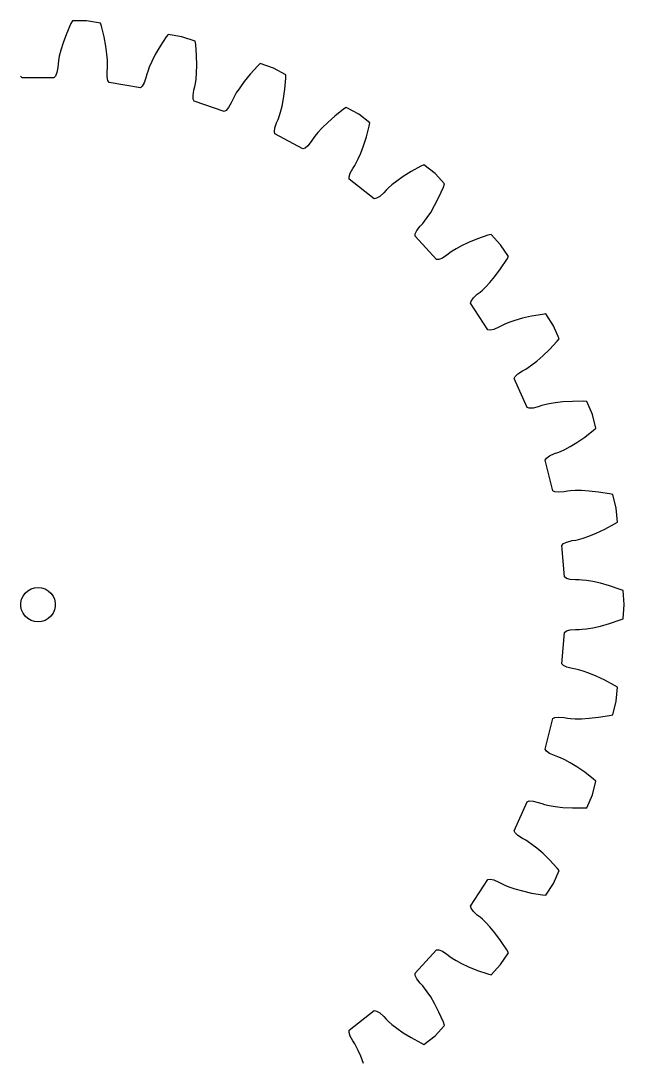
# Model space of a CAD drawing. Extents: x 0 to 209, y 0 to 203.
# Drawn here: x 102.9 to 155.3, y 112.8 to 203 of the extents above; entities that cross this region are included whole.
import ezdxf

# ---------------------------------------------------------------- set-up
doc = ezdxf.new("R2010")
doc.units = 0

msp = doc.modelspace()

# ---------------------------------------------------------------- linework, layer by layer
for p, q in [((107.339, 203.023), (107.212, 202.769)), ((108.565, 203.023), (107.339, 203.023)), ((109.774, 202.821), (108.565, 203.023)), ((107.212, 202.769), (106.826, 201.882)), ((109.858, 202.55), (109.774, 202.821)), ((110.093, 201.611), (109.858, 202.55)), ((106.826, 201.882), (106.539, 201.109)), ((110.249, 200.802), (110.093, 201.611)), ((115.485, 201.611), (114.959, 200.799)), ((115.653, 201.84), (115.485, 201.611)), ((116.862, 201.638), (115.653, 201.84)), ((118.021, 201.24), (116.862, 201.638)), ((118.059, 200.959), (118.021, 201.24)), ((106.337, 200.457), (106.206, 199.934)), ((106.539, 201.109), (106.337, 200.457)), ((110.34, 200.126), (110.249, 200.802)), ((114.959, 200.799), (114.548, 200.084)), ((118.136, 199.995), (118.059, 200.959)), ((106.131, 199.544), (106.096, 199.292)), ((106.206, 199.934), (106.131, 199.544)), ((110.384, 199.588), (110.34, 200.126)), ((110.393, 199.191), (110.384, 199.588)), ((114.242, 199.475), (114.026, 198.98)), ((114.548, 200.084), (114.242, 199.475)), ((118.157, 199.17), (118.136, 199.995)), ((105.991, 198.514), (105.873, 198.207)), ((106.071, 198.972), (105.991, 198.514)), ((106.096, 199.292), (106.071, 198.972)), ((110.358, 198.617), (110.386, 198.937)), ((110.362, 198.151), (110.358, 198.617)), ((110.386, 198.937), (110.393, 199.191)), ((113.888, 198.608), (113.813, 198.365)), ((114.026, 198.98), (113.888, 198.608)), ((118.09, 197.951), (118.136, 198.488)), ((118.136, 198.488), (118.157, 199.17)), ((123.455, 199.106), (122.802, 198.393)), ((123.658, 199.305), (123.455, 199.106)), ((124.817, 198.907), (123.658, 199.305)), ((125.895, 198.324), (124.817, 198.907)), ((102.983, 198.054), (102.845, 198.207)), ((105.735, 198.054), (102.983, 198.054)), ((105.873, 198.207), (105.735, 198.054)), ((110.427, 197.829), (110.362, 198.151)), ((110.538, 197.655), (110.427, 197.829)), ((113.252, 197.203), (110.538, 197.655)), ((113.58, 197.614), (113.414, 197.331)), ((113.735, 198.054), (113.58, 197.614)), ((113.813, 198.365), (113.735, 198.054)), ((117.985, 197.308), (118.035, 197.558)), ((118.035, 197.558), (118.09, 197.951)), ((122.28, 197.755), (121.877, 197.204)), ((122.802, 198.393), (122.28, 197.755)), ((125.804, 197.076), (125.887, 198.04)), ((125.887, 198.04), (125.895, 198.324)), ((113.414, 197.331), (113.252, 197.203)), ((117.832, 196.538), (117.905, 196.997)), ((117.905, 196.997), (117.985, 197.308)), ((121.583, 196.752), (121.386, 196.407)), ((121.877, 197.204), (121.583, 196.752)), ((125.689, 196.26), (125.804, 197.076)), ((117.844, 196.209), (117.832, 196.538)), ((117.925, 196.019), (117.844, 196.209)), ((120.527, 195.126), (117.925, 196.019)), ((121.143, 195.886), (120.918, 195.478)), ((121.271, 196.18), (121.143, 195.886)), ((121.386, 196.407), (121.271, 196.18)), ((125.556, 195.59), (125.689, 196.26)), ((120.708, 195.226), (120.527, 195.126)), ((120.918, 195.478), (120.708, 195.226)), ((125.303, 194.689), (125.422, 195.068)), ((125.422, 195.068), (125.556, 195.59)), ((130.904, 195.324), (130.143, 194.728)), ((131.137, 195.487), (130.904, 195.324)), ((132.215, 194.903), (131.137, 195.487)), ((133.182, 194.151), (132.215, 194.903)), ((124.935, 193.716), (125.083, 194.158)), ((125.083, 194.158), (125.213, 194.451)), ((125.213, 194.451), (125.303, 194.689)), ((129.522, 194.185), (129.035, 193.708)), ((130.143, 194.728), (129.522, 194.185)), ((133.127, 193.872), (133.182, 194.151)), ((124.893, 193.39), (124.935, 193.716)), ((124.941, 193.19), (124.893, 193.39)), ((127.361, 191.88), (124.941, 193.19)), ((128.419, 193.003), (128.269, 192.798)), ((128.67, 193.31), (128.419, 193.003)), ((129.035, 193.708), (128.67, 193.31)), ((132.887, 192.935), (133.127, 193.872)), ((127.805, 192.163), (127.556, 191.949)), ((128.094, 192.528), (127.805, 192.163)), ((128.269, 192.798), (128.094, 192.528)), ((132.398, 191.511), (132.639, 192.149)), ((132.639, 192.149), (132.887, 192.935)), ((127.556, 191.949), (127.361, 191.88)), ((132.18, 191.017), (132.398, 191.511)), ((131.695, 190.175), (131.872, 190.444)), ((131.872, 190.444), (132, 190.664)), ((132, 190.664), (132.18, 191.017)), ((137.629, 190.368), (136.78, 189.905)), ((137.886, 190.49), (137.629, 190.368)), ((138.853, 189.737), (137.886, 190.49)), ((131.381, 189.45), (131.477, 189.764)), ((131.396, 189.244), (131.381, 189.45)), ((131.477, 189.764), (131.695, 190.175)), ((136.079, 189.472), (135.519, 189.081)), ((136.78, 189.905), (136.079, 189.472)), ((139.683, 188.835), (138.853, 189.737)), ((133.568, 187.554), (131.396, 189.244)), ((134.796, 188.487), (134.614, 188.31)), ((135.094, 188.749), (134.796, 188.487)), ((135.519, 189.081), (135.094, 188.749)), ((139.192, 187.685), (139.583, 188.57)), ((139.583, 188.57), (139.683, 188.835)), ((133.771, 187.59), (133.568, 187.554)), ((134.052, 187.76), (133.771, 187.59)), ((134.397, 188.073), (134.052, 187.76)), ((134.614, 188.31), (134.397, 188.073)), ((138.817, 186.95), (139.192, 187.685)), ((138.475, 186.36), (138.817, 186.95)), ((137.942, 185.59), (138.178, 185.91)), ((138.178, 185.91), (138.475, 186.36)), ((137.279, 184.789), (137.562, 185.159)), ((137.562, 185.159), (137.78, 185.395)), ((137.78, 185.395), (137.942, 185.59)), ((137.114, 184.289), (137.133, 184.495)), ((138.977, 182.265), (137.114, 184.289)), ((137.133, 184.495), (137.279, 184.789)), ((142.533, 184.056), (141.77, 183.743)), ((143.447, 184.372), (142.533, 184.056)), ((143.72, 184.45), (143.447, 184.372)), ((144.55, 183.548), (143.72, 184.45)), ((140.68, 183.192), (140.342, 182.984)), ((141.153, 183.45), (140.68, 183.192)), ((141.77, 183.743), (141.153, 183.45)), ((145.22, 182.523), (144.55, 183.548)), ((139.184, 182.267), (138.977, 182.265)), ((139.489, 182.389), (139.184, 182.267)), ((139.881, 182.64), (139.489, 182.389)), ((140.134, 182.838), (139.881, 182.64)), ((140.342, 182.984), (140.134, 182.838)), ((144.546, 181.469), (145.078, 182.277)), ((145.078, 182.277), (145.22, 182.523)), ((144.056, 180.806), (144.546, 181.469)), ((143.621, 180.28), (144.056, 180.806)), ((142.777, 179.442), (142.969, 179.608)), ((142.969, 179.608), (143.255, 179.884)), ((143.255, 179.884), (143.621, 180.28)), ((141.938, 178.462), (141.99, 178.661)), ((141.99, 178.661), (142.183, 178.927)), ((142.183, 178.927), (142.523, 179.245)), ((142.523, 179.245), (142.777, 179.442)), ((143.443, 176.158), (141.938, 178.462)), ((145.275, 176.792), (144.907, 176.642)), ((145.784, 176.969), (145.275, 176.792)), ((146.44, 177.156), (145.784, 176.969)), ((147.244, 177.339), (146.44, 177.156)), ((148.198, 177.501), (147.244, 177.339)), ((148.48, 177.533), (148.198, 177.501)), ((149.15, 176.507), (148.48, 177.533)), ((143.646, 176.126), (143.443, 176.158)), ((143.968, 176.196), (143.646, 176.126)), ((144.395, 176.379), (143.968, 176.196)), ((144.678, 176.533), (144.395, 176.379)), ((144.907, 176.642), (144.678, 176.533)), ((149.643, 175.384), (149.15, 176.507)), ((148.805, 174.456), (149.462, 175.166)), ((149.462, 175.166), (149.643, 175.384)), ((148.212, 173.882), (148.805, 174.456)), ((147.27, 173.106), (147.696, 173.436)), ((147.696, 173.436), (148.212, 173.882)), ((145.821, 172.107), (146.055, 172.338)), ((146.055, 172.338), (146.443, 172.596)), ((146.443, 172.596), (146.726, 172.748)), ((146.726, 172.748), (146.943, 172.88)), ((146.943, 172.88), (147.27, 173.106)), ((145.737, 171.919), (145.821, 172.107)), ((146.842, 169.399), (145.737, 171.919)), ((148.122, 169.566), (147.818, 169.461)), ((148.366, 169.636), (148.122, 169.566)), ((148.753, 169.724), (148.366, 169.636)), ((149.285, 169.814), (148.753, 169.724)), ((149.963, 169.891), (149.285, 169.814)), ((150.786, 169.938), (149.963, 169.891)), ((151.754, 169.941), (150.786, 169.938)), ((152.037, 169.926), (151.754, 169.941)), ((152.529, 168.804), (152.037, 169.926)), ((147.038, 169.334), (146.842, 169.399)), ((147.366, 169.35), (147.038, 169.334)), ((147.818, 169.461), (147.366, 169.35)), ((152.83, 167.616), (152.529, 168.804)), ((151.851, 166.838), (152.616, 167.43)), ((152.616, 167.43), (152.83, 167.616)), ((150.114, 165.759), (150.59, 166.014)), ((150.59, 166.014), (151.172, 166.37)), ((151.172, 166.37), (151.851, 166.838)), ((148.522, 165.012), (148.79, 165.201)), ((148.79, 165.201), (149.215, 165.392)), ((149.215, 165.392), (149.519, 165.495)), ((149.519, 165.495), (149.755, 165.59)), ((149.755, 165.59), (150.114, 165.759)), ((148.407, 164.84), (148.522, 165.012)), ((149.082, 162.173), (148.407, 164.84)), ((149.265, 162.077), (149.082, 162.173)), ((149.591, 162.038), (149.265, 162.077)), ((150.056, 162.073), (149.591, 162.038)), ((150.372, 162.127), (150.056, 162.073)), ((150.625, 162.156), (150.372, 162.127)), ((151.021, 162.178), (150.625, 162.156)), ((151.561, 162.18), (151.021, 162.178)), ((152.242, 162.144), (151.561, 162.18)), ((153.062, 162.056), (152.242, 162.144)), ((154.016, 161.899), (153.062, 162.056)), ((154.293, 161.838), (154.016, 161.899)), ((154.594, 160.65), (154.293, 161.838)), ((154.695, 159.428), (154.594, 160.65)), ((152.854, 158.472), (153.601, 158.822)), ((153.601, 158.822), (154.453, 159.28)), ((154.453, 159.28), (154.695, 159.428)), ((150.313, 157.712), (150.764, 157.83)), ((150.764, 157.83), (151.081, 157.882)), ((151.081, 157.882), (151.329, 157.937)), ((151.329, 157.937), (151.711, 158.043)), ((151.711, 158.043), (152.222, 158.217)), ((152.222, 158.217), (152.854, 158.472)), ((149.876, 157.419), (150.017, 157.569)), ((150.103, 154.677), (149.876, 157.419)), ((150.017, 157.569), (150.313, 157.712)), ((150.267, 154.552), (150.103, 154.677)), ((150.583, 154.46), (150.267, 154.552)), ((151.046, 154.418), (150.583, 154.46)), ((151.367, 154.419), (151.046, 154.418)), ((151.621, 154.406), (151.367, 154.419)), ((152.016, 154.363), (151.621, 154.406)), ((152.548, 154.276), (152.016, 154.363)), ((153.214, 154.128), (152.548, 154.276)), ((103.244, 153.271), (103.477, 153.48)), ((103.477, 153.48), (103.749, 153.637)), ((103.749, 153.637), (104.047, 153.734)), ((104.047, 153.734), (104.359, 153.767)), ((104.359, 153.767), (104.671, 153.734)), ((104.671, 153.734), (104.969, 153.637)), ((104.969, 153.637), (105.241, 153.48)), ((105.241, 153.48), (105.474, 153.271)), ((154.009, 153.906), (153.214, 154.128)), ((154.924, 153.594), (154.009, 153.906)), ((155.188, 153.488), (154.924, 153.594)), ((155.289, 152.267), (155.188, 153.488)), ((102.867, 152.424), (102.933, 152.73)), ((102.867, 152.11), (102.867, 152.424)), ((102.933, 152.73), (103.06, 153.017)), ((103.06, 153.017), (103.244, 153.271)), ((105.474, 153.271), (105.658, 153.017)), ((105.658, 153.017), (105.786, 152.73)), ((105.786, 152.73), (105.851, 152.424)), ((105.851, 152.424), (105.851, 152.11)), ((102.933, 151.803), (102.867, 152.11)), ((103.06, 151.517), (102.933, 151.803)), ((103.244, 151.263), (103.06, 151.517)), ((105.658, 151.517), (105.474, 151.263)), ((105.786, 151.803), (105.658, 151.517)), ((105.851, 152.11), (105.786, 151.803)), ((155.188, 151.046), (155.289, 152.267)), ((103.477, 151.053), (103.244, 151.263)), ((103.749, 150.897), (103.477, 151.053)), ((104.047, 150.8), (103.749, 150.897)), ((104.359, 150.767), (104.047, 150.8)), ((104.671, 150.8), (104.359, 150.767)), ((104.969, 150.897), (104.671, 150.8)), ((105.241, 151.053), (104.969, 150.897)), ((105.474, 151.263), (105.241, 151.053)), ((153.214, 150.406), (154.009, 150.628)), ((154.009, 150.628), (154.924, 150.94)), ((154.924, 150.94), (155.188, 151.046)), ((149.876, 147.115), (150.103, 149.857)), ((150.103, 149.857), (150.267, 149.982)), ((150.267, 149.982), (150.583, 150.074)), ((150.583, 150.074), (151.046, 150.116)), ((151.046, 150.116), (151.367, 150.115)), ((151.367, 150.115), (151.621, 150.128)), ((151.621, 150.128), (152.016, 150.171)), ((152.016, 150.171), (152.548, 150.258)), ((152.548, 150.258), (153.214, 150.406)), ((150.017, 146.964), (149.876, 147.115)), ((150.313, 146.822), (150.017, 146.964)), ((150.764, 146.704), (150.313, 146.822)), ((151.081, 146.652), (150.764, 146.704)), ((151.329, 146.597), (151.081, 146.652)), ((151.711, 146.49), (151.329, 146.597)), ((152.222, 146.316), (151.711, 146.49)), ((152.854, 146.062), (152.222, 146.316)), ((153.601, 145.712), (152.854, 146.062)), ((154.453, 145.253), (153.601, 145.712)), ((154.695, 145.105), (154.453, 145.253)), ((154.594, 143.884), (154.695, 145.105)), ((154.293, 142.696), (154.594, 143.884)), ((149.265, 142.457), (149.591, 142.495)), ((149.591, 142.495), (150.056, 142.461)), ((153.062, 142.478), (154.016, 142.635)), ((154.016, 142.635), (154.293, 142.696)), ((148.407, 139.693), (149.082, 142.361)), ((149.082, 142.361), (149.265, 142.457)), ((150.056, 142.461), (150.372, 142.407)), ((150.372, 142.407), (150.625, 142.378)), ((150.625, 142.378), (151.021, 142.355)), ((151.021, 142.355), (151.561, 142.354)), ((151.561, 142.354), (152.242, 142.39)), ((152.242, 142.39), (153.062, 142.478)), ((148.522, 139.522), (148.407, 139.693)), ((148.79, 139.332), (148.522, 139.522)), ((149.215, 139.142), (148.79, 139.332)), ((149.519, 139.039), (149.215, 139.142)), ((149.755, 138.944), (149.519, 139.039)), ((150.114, 138.775), (149.755, 138.944)), ((150.59, 138.52), (150.114, 138.775)), ((151.172, 138.164), (150.59, 138.52)), ((151.851, 137.696), (151.172, 138.164)), ((152.616, 137.104), (151.851, 137.696)), ((152.83, 136.918), (152.616, 137.104)), ((152.529, 135.73), (152.83, 136.918)), ((152.037, 134.608), (152.529, 135.73)), ((145.737, 132.615), (146.842, 135.134)), ((146.842, 135.134), (147.038, 135.2)), ((147.038, 135.2), (147.366, 135.184)), ((147.366, 135.184), (147.818, 135.073)), ((147.818, 135.073), (148.122, 134.968)), ((148.122, 134.968), (148.366, 134.898)), ((148.366, 134.898), (148.753, 134.81)), ((148.753, 134.81), (149.285, 134.72)), ((149.285, 134.72), (149.963, 134.643)), ((149.963, 134.643), (150.786, 134.596)), ((150.786, 134.596), (151.754, 134.593)), ((151.754, 134.593), (152.037, 134.608)), ((145.821, 132.427), (145.737, 132.615)), ((146.055, 132.196), (145.821, 132.427)), ((146.443, 131.938), (146.055, 132.196)), ((146.726, 131.786), (146.443, 131.938)), ((146.943, 131.653), (146.726, 131.786)), ((147.27, 131.428), (146.943, 131.653)), ((147.696, 131.098), (147.27, 131.428)), ((148.212, 130.651), (147.696, 131.098)), ((148.805, 130.078), (148.212, 130.651)), ((149.462, 129.368), (148.805, 130.078)), ((149.15, 128.027), (149.643, 129.149)), ((149.643, 129.149), (149.462, 129.368)), ((141.938, 126.072), (143.443, 128.376)), ((143.443, 128.376), (143.646, 128.408)), ((143.646, 128.408), (143.968, 128.338)), ((143.968, 128.338), (144.395, 128.154)), ((144.395, 128.154), (144.678, 128.001)), ((144.678, 128.001), (144.907, 127.892)), ((144.907, 127.892), (145.275, 127.741)), ((145.275, 127.741), (145.784, 127.565)), ((145.784, 127.565), (146.44, 127.377)), ((146.44, 127.377), (147.244, 127.195)), ((147.244, 127.195), (148.198, 127.033)), ((148.48, 127.001), (149.15, 128.027)), ((148.198, 127.033), (148.48, 127.001)), ((141.99, 125.873), (141.938, 126.072)), ((142.183, 125.607), (141.99, 125.873)), ((142.523, 125.289), (142.183, 125.607)), ((142.777, 125.092), (142.523, 125.289)), ((142.969, 124.926), (142.777, 125.092)), ((143.255, 124.65), (142.969, 124.926)), ((143.621, 124.254), (143.255, 124.65)), ((144.056, 123.728), (143.621, 124.254)), ((144.546, 123.065), (144.056, 123.728)), ((145.078, 122.257), (144.546, 123.065)), ((137.114, 120.244), (138.977, 122.269)), ((138.977, 122.269), (139.184, 122.267)), ((139.184, 122.267), (139.489, 122.145)), ((139.489, 122.145), (139.881, 121.893)), ((139.881, 121.893), (140.134, 121.696)), ((144.55, 120.985), (145.22, 122.011)), ((145.22, 122.011), (145.078, 122.257)), ((140.134, 121.696), (140.342, 121.55)), ((140.342, 121.55), (140.68, 121.341)), ((140.68, 121.341), (141.153, 121.083)), ((141.153, 121.083), (141.77, 120.791)), ((143.72, 120.084), (144.55, 120.985)), ((137.133, 120.039), (137.114, 120.244)), ((137.279, 119.745), (137.133, 120.039)), ((141.77, 120.791), (142.533, 120.478)), ((142.533, 120.478), (143.447, 120.162)), ((143.447, 120.162), (143.72, 120.084)), ((137.562, 119.375), (137.279, 119.745)), ((137.78, 119.139), (137.562, 119.375)), ((137.942, 118.943), (137.78, 119.139)), ((138.178, 118.624), (137.942, 118.943)), ((138.475, 118.173), (138.178, 118.624)), ((138.817, 117.584), (138.475, 118.173)), ((139.192, 116.849), (138.817, 117.584)), ((131.396, 115.29), (133.568, 116.98)), ((133.568, 116.98), (133.771, 116.944)), ((133.771, 116.944), (134.052, 116.774)), ((134.052, 116.774), (134.397, 116.461)), ((134.397, 116.461), (134.614, 116.224)), ((139.583, 115.964), (139.192, 116.849)), ((134.614, 116.224), (134.796, 116.046)), ((134.796, 116.046), (135.094, 115.785)), ((135.094, 115.785), (135.519, 115.452)), ((135.519, 115.452), (136.079, 115.062)), ((138.853, 114.797), (139.683, 115.698)), ((139.683, 115.698), (139.583, 115.964)), ((131.381, 115.084), (131.396, 115.29)), ((131.477, 114.77), (131.381, 115.084)), ((131.695, 114.359), (131.477, 114.77)), ((136.079, 115.062), (136.78, 114.629)), ((136.78, 114.629), (137.629, 114.166)), ((137.886, 114.044), (138.853, 114.797)), ((131.872, 114.09), (131.695, 114.359)), ((132, 113.87), (131.872, 114.09)), ((132.18, 113.517), (132, 113.87)), ((137.629, 114.166), (137.886, 114.044)), ((132.398, 113.023), (132.18, 113.517)), ((132.639, 112.385), (132.398, 113.023))]:
    msp.add_line(p, q)

doc.saveas('drawing.dxf')
